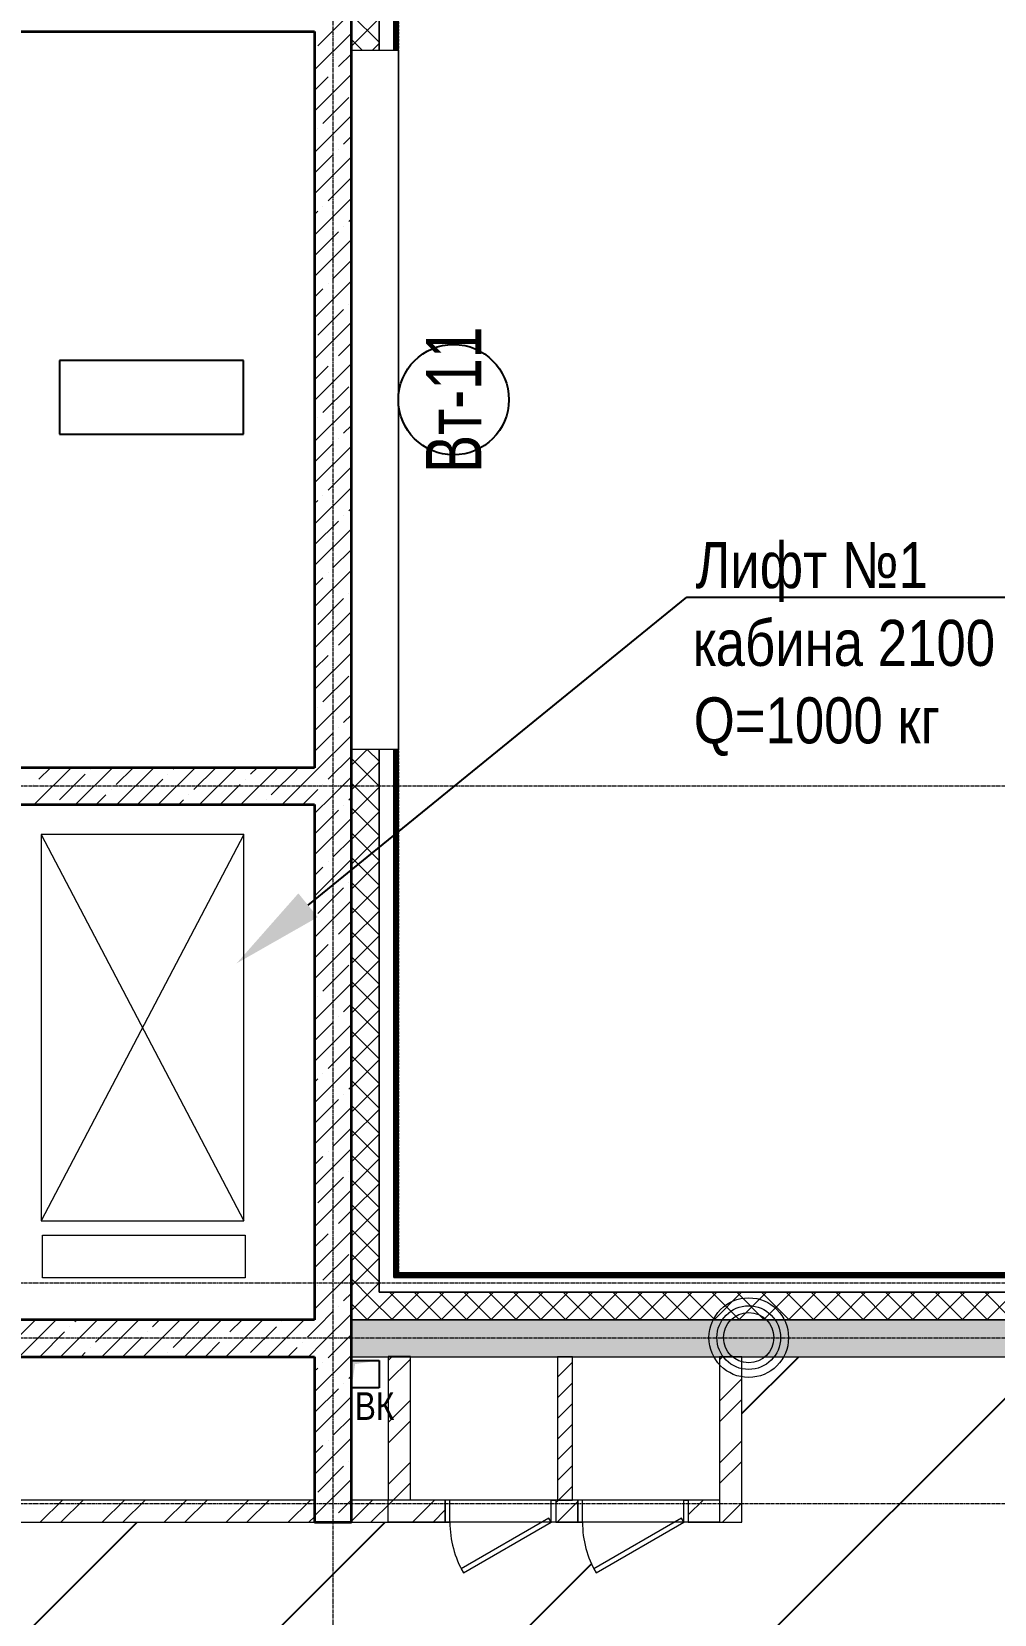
# Model space of a CAD drawing. Header units: millimetres. Extents: x 538266 to 1167394, y 114608 to 637157.
# Drawn here: x 847701 to 852930, y 147313 to 155913 of the extents above; entities that cross this region are included whole.
import ezdxf
from ezdxf.enums import TextEntityAlignment as Align

# ---------------------------------------------------------------- set-up
doc = ezdxf.new("R2010")
doc.units = ezdxf.units.MM
doc.linetypes.add('CENTER2', pattern=[28.575, 19.05, -3.175, 3.175, -3.175])
doc.linetypes.add('DASHED', pattern=[19.05, 12.7, -6.35])
doc.layers.get('Defpoints').update_dxf_attribs({"color": 140})
for name, color, linetype, lineweight in [('A-Wall-Open', 31, 'Continuous', 5), ('АР_Витраж марка', 140, 'Continuous', 9), ('АР_Отметка', 7, 'Continuous', 13), ('АР_Стены ЖБ', 7, 'Continuous', 35), ('АР_Стены кирпич', 32, 'Continuous', 20), ('АР_Стены ПЕНОблок', 52, 'Continuous', 20), ('АР_Тонкая', 254, 'Continuous', 5), ('АР_Утеплитель', 31, 'Continuous', 0), ('АР_Штриховка', 8, 'Continuous', 0), ('ВК_Шахты', 5, 'Continuous', 9), ('Двери кабины', 252, 'Continuous', 0), ('ТХ_Оборудование', 15, 'Continuous', 9)]:
    doc.layers.add(name, color=color, linetype=linetype, lineweight=lineweight)
for name, color, linetype, lineweight, plot in [('АР_Делит', 120, 'Continuous', 0, False), ('РД_Витраж_проем', 80, 'Continuous', 0, False), ('РД_Проем', 230, 'Continuous', 0, False)]:
    doc.layers.add(name, color=color, linetype=linetype, lineweight=lineweight, plot=plot)
doc.layers.add('РД_Оси_100', color=7, linetype='Continuous', lineweight=0, true_color=0x525252)
doc.layers.add('РД_проем_инж перемыч_подсчет', color=50, linetype='Continuous', plot=False)
doc.layers.add('ФВ-5', color=7, linetype='Continuous')
doc.styles.add('Arial_09', font='ARIALN.TTF', dxfattribs={"width": 0.9})
doc.styles.add('style1', font='ARIALN.TTF')

# ---------------------------------------------------------------- blocks, each defined once
blk = doc.blocks.new('МаркаВитража1')
at = {"layer": 'Defpoints'}
blk.add_circle((0, 0), 3, dxfattribs=at)
at = {"color": 0, "linetype": 'ByBlock', "lineweight": -2, "style": 'Arial_09', "width": 0.9}
blk.add_attdef('АР-ОКНО:НАИМЕНОВАНИЕ', text='', height=3, dxfattribs=at).set_placement((0, 0), align=Align.MIDDLE)
blk = doc.blocks.new('2_этаж')
at = {"layer": 'АР_Штриховка', "linetype": 'Continuous', "lineweight": 0, "true_color": 0x000000}
h = blk.add_hatch(dxfattribs=at)
h.set_pattern_fill('ANSI37', color=18, scale=30, angle=-360, style=0)
h.set_pattern_definition([(45, (602274.53, 0), (-67.35192, 67.35192), []), (135, (602274.53, 0), (-67.35192, -67.35192), [])])
h.paths.add_polyline_path([(693223.6, 156113.2), (693073.6, 156113.2), (693073.6, 155813.2), (693223.6, 155813.2)], flags=0)
h.paths.add_polyline_path([(693223.6, 152013.2), (693073.6, 152013.2), (693073.6, 148913.2), (693223.6, 149063.2)], flags=0)
h = blk.add_hatch(dxfattribs=at)
h.set_pattern_fill('_U', color=18, angle=-360, style=0, pattern_type=0)
h.set_pattern_definition([(7e-12, (602274.5291, 0), (4e-17, 1), [])])
h.paths.add_polyline_path([(693328.6, 156113.2), (693303.6, 156113.2), (693303.6, 155813.2), (693328.6, 155813.2)], flags=0)
h.paths.add_polyline_path([(693328.6, 152013.2), (693303.6, 152013.2), (693303.6, 149143.2), (693328.6, 149168.2)], flags=0)
h = blk.add_hatch(dxfattribs=at)
h.set_pattern_fill('_U', color=18, style=0, pattern_type=0)
h.set_pattern_definition([(360, (602274.5291, 1e-08), (2e-13, 1), [])])
h.paths.add_polyline_path([(693328.6, 149168.2), (693303.6, 149143.2), (699673.6, 149143.2), (699673.6, 149168.2)], flags=0)
h = blk.add_hatch(dxfattribs=at)
h.set_pattern_fill('ANSI37', color=18, scale=30, style=0)
h.set_pattern_definition([(45, (602274.53, 1e-08), (-67.35192, 67.35192), []), (135, (602274.53, 1e-08), (-67.35192, -67.35192), [])])
h.paths.add_polyline_path([(693223.6, 149063.2), (693073.6, 148913.2), (699673.6, 148913.2), (699673.6, 149063.2)], flags=0)
h = blk.add_hatch(dxfattribs=at)
h.set_pattern_fill('AR-CONC', color=18, style=0)
h.set_pattern_definition([(50, (602274.53, 1e-08), (182.18467, -15.93909), [19.05, -209.55]), (355, (602274.53, 1e-08), (-35.24342, 191.05685), [15.24, -167.64058]), (100.45144, (602289.71, -1.33), (146.94125, 175.11775), [16.19, -178.09024]), (46.1842, (602274.53, 50.8), (271.07904, -42.04233), [28.575, -314.325]), (96.63556, (602297.12, 47.3), (237.40413, 247.42612), [24.28502, -267.1356]), (351.18415, (602274.53, 50.8), (237.40413, 247.42612), [22.85997, -251.45973]), (21, (602299.93, 38.1), (151.61439, -102.2652), [19.05, -209.55]), (326, (602299.93, 38.1), (61.80203, 184.18797), [15.24, -167.64]), (71.45144, (602312.56, 29.58), (213.41642, 81.92277), [16.19, -178.08994]), (37.5, (602274.53, 1e-08), (3.088603, 84.55504), [0, -165.608, 0, -170.18, 0, -168.275]), (7.5, (602274.53, 1e-08), (66.819663, 100.180575), [0, -97.028, 0, -161.798, 0, -64.135]), (327.5, (602217.89, 1e-08), (135.590595, -5.728744), [0, -63.5, 0, -198.12, 0, -262.89]), (317.5, (602192.49, 1e-08), (148.12918, 25.42649), [0, -82.55, 0, -131.572, 0, -186.69])])
h.paths.add_polyline_path([(693073.6, 148913.2), (693073.6, 148713.2), (699673.6, 148713.2), (699673.6, 148913.2)], flags=0)
h = blk.add_hatch(dxfattribs=at)
h.set_pattern_fill('ANSI32', color=18, scale=25, angle=-360, style=0)
h.set_pattern_definition([(45, (602274.53, 0), (-168.3798, 168.3798), []), (45, (602386.78, 0), (-168.3798, 168.3798), [])])
h.paths.add_polyline_path([(693393.6, 148714.1), (693273.6, 148714.1), (693273.6, 147933.3), (693313.6, 147903.3), (693393.6, 147933.4)], flags=0)
at = {"layer": 'АР_Штриховка', "linetype": 'Continuous', "lineweight": 0, "ltscale": 0.5, "true_color": 0x000000}
h = blk.add_hatch(dxfattribs=at)
h.set_pattern_fill('ANSI31', color=18, scale=25, style=0)
h.set_pattern_definition([(45, (602274.53, 0), (-56.1266, 56.1266), [])])
h.paths.add_polyline_path([(694193.6, 147933.8), (694273.6, 147933.8), (694273.6, 148713.2), (694193.6, 148713.2)], flags=0)
at = {"layer": 'АР_Штриховка', "linetype": 'Continuous', "lineweight": 0, "true_color": 0x000000}
h = blk.add_hatch(dxfattribs=at)
h.set_pattern_fill('ANSI32', color=18, scale=25, angle=-360, style=0)
h.set_pattern_definition([(45, (602274.53, 3e-11), (-168.3798, 168.3798), []), (45, (602386.78, 3e-11), (-168.3798, 168.3798), [])])
h.paths.add_polyline_path([(695193.6, 148713.2), (695073.6, 148713.2), (695073.6, 147934), (695193.6, 147814.1)], flags=0)
h = blk.add_hatch(dxfattribs=at)
h.set_pattern_fill('ANSI32', color=18, scale=25, style=0)
h.set_pattern_definition([(45, (602274.53, 9e-05), (-168.3798, 168.3798), []), (45, (602386.78, 9e-05), (-168.3798, 168.3798), [])])
h.paths.add_polyline_path([(691173.6, 147933.2), (691173.6, 147813.2), (692875.3, 147813.2), (692875.3, 147933.2)], flags=0)
h = blk.add_hatch(dxfattribs=at)
h.set_pattern_fill('ANSI32', color=18, scale=25, angle=-360, style=0)
h.set_pattern_definition([(45, (602274.53, 9e-11), (-168.3798, 168.3798), []), (45, (602386.78, 1e-10), (-168.3798, 168.3798), [])])
h.paths.add_polyline_path([(695193.6, 147814.1), (695073.6, 147934), (694903.5, 147933.9), (694903.5, 147813.9)], flags=0)
h.paths.add_polyline_path([(694303.5, 147813.7), (694303.5, 147933.7), (694183.5, 147933.7), (694183.6, 147813.7)], flags=0)
h.paths.add_polyline_path([(693583.5, 147813.4), (693583.5, 147933.4), (693393.6, 147933.4), (693313.6, 147903.3), (693273.6, 147813.3)], flags=0)
h.paths.add_polyline_path([(693273.6, 147813.3), (693313.6, 147903.3), (693273.6, 147933.3), (693073.5, 147933.2), (693073.6, 147813.2)], flags=0)
at = {"color": 18, "true_color": 0x000000}
for p, q in [((692487, 154126), (691487, 154126)), ((691487, 154126), (691487, 153726)), ((692487, 153726), (692487, 154126)), ((691487, 153726), (692487, 153726))]:
    blk.add_line(p, q, dxfattribs=at)
at = {"color": 18, "linetype": 'Continuous', "true_color": 0x000000}
for p, q in [((693073.6, 148543.2), (693073.6, 148693.2)), ((693073.6, 148693.2), (693223.6, 148693.2)), ((693073.6, 148543.2), (693073.6, 148693.2)), ((693073.6, 148693.2), (693223.6, 148693.2)), ((693223.6, 148693.2), (693223.6, 148543.2)), ((693223.6, 148693.2), (693223.6, 148543.2)), ((693223.6, 148543.2), (693073.6, 148543.2)), ((693223.6, 148543.2), (693073.6, 148543.2))]:
    blk.add_line(p, q, dxfattribs=at)
blk.add_solid([(693073.6, 148543.2), (693073.6, 148693.2), (693093.8, 148672.8), (693223.6, 148693.2)], dxfattribs=at)
blk.add_solid([(693073.6, 148543.2), (693073.6, 148693.2), (693093.8, 148672.8), (693223.6, 148693.2)], dxfattribs=at)
at = {"layer": 'A-Wall-Open', "color": 18, "linetype": 'Continuous', "lineweight": 15, "true_color": 0x000000}
for p, q in [((693073.6, 155813.2), (693073.6, 152013.2)), ((693328.6, 155813.2), (693328.6, 152013.2))]:
    blk.add_line(p, q, dxfattribs=at)
at = {"layer": 'АР_Делит', "color": 18, "true_color": 0x000000}
for p, q in [((684373.6, 155913.2), (692873.6, 155913.2)), ((684373.6, 155913.2), (692873.6, 155913.2)), ((692873.6, 155913.2), (692873.6, 151913.2)), ((692873.6, 155913.2), (692873.6, 151913.2)), ((692873.6, 151913.2), (684373.6, 151913.2)), ((692873.6, 151913.2), (684373.6, 151913.2))]:
    blk.add_line(p, q, dxfattribs=at)
for radius in [216.3, 173, 136.2]:
    blk.add_circle((695231.6, 148816.6), radius, dxfattribs=at)
at = {"layer": 'АР_Отметка', "color": 18, "linetype": 'ByBlock', "lineweight": -2, "true_color": 0x000000}
for p, q in [((692838, 151166.2), (694895.9, 152840.4)), ((694895.9, 152840.4), (698270, 152840.4))]:
    blk.add_line(p, q, dxfattribs=at)
at = {"layer": 'АР_Отметка', "color": 18, "lineweight": 5, "true_color": 0x000000}
blk.add_solid([(692890.6, 151101.5), (692450.1, 150850.6), (692785.4, 151230.8)], dxfattribs=at)
at = {"layer": 'АР_Стены ЖБ', "color": 18, "linetype": 'Continuous', "lineweight": 35, "true_color": 0x000000}
for p, q in [((693073.6, 151713.2), (693073.6, 156113.2)), ((684373.6, 155913.2), (692873.6, 155913.2)), ((692873.6, 155913.2), (692873.6, 151913.2)), ((692873.6, 151913.2), (691173.6, 151913.2)), ((691173.6, 151713.2), (692873.6, 151713.2)), ((692873.6, 151713.2), (692873.6, 148913.2)), ((693073.6, 148713.2), (693073.6, 151713.2)), ((692873.6, 148913.2), (691173.6, 148913.2)), ((691173.6, 148713.2), (692873.6, 148713.2)), ((692873.6, 148713.2), (692873.6, 147813.2)), ((693073.6, 147813.2), (693073.6, 148713.2)), ((692873.6, 147813.2), (693073.6, 147813.2))]:
    blk.add_line(p, q, dxfattribs=at)
at = {"layer": 'АР_Стены кирпич', "color": 18, "linetype": 'Continuous', "lineweight": 20, "true_color": 0x000000}
for p, q in [((693393.6, 148714.1), (693273.6, 148714.1)), ((693273.6, 148714.1), (693273.6, 147933.3)), ((693393.6, 147933.4), (693393.6, 148714.1)), ((695193.6, 148713.2), (695073.6, 148713.2)), ((695073.6, 148713.2), (695073.6, 147934)), ((695193.6, 147814.1), (695193.6, 148713.2)), ((692875.3, 147933.2), (691173.6, 147933.2)), ((692875.3, 147813.2), (692875.3, 147933.2)), ((693273.6, 147933.3), (693073.5, 147933.2)), ((693073.5, 147933.2), (693073.6, 147813.2)), ((693583.5, 147933.4), (693393.6, 147933.4)), ((693583.5, 147813.4), (693583.5, 147933.4)), ((694303.5, 147933.7), (694183.5, 147933.7)), ((694183.5, 147933.7), (694183.6, 147813.7)), ((694303.5, 147813.7), (694303.5, 147933.7)), ((695073.6, 147934), (694903.5, 147933.9)), ((694903.5, 147933.9), (694903.5, 147813.9)), ((691173.6, 147813.2), (692875.3, 147813.2)), ((693073.6, 147813.2), (693273.6, 147813.3)), ((693273.6, 147813.3), (693583.5, 147813.4)), ((694183.6, 147813.7), (694303.5, 147813.7)), ((694903.5, 147813.9), (695193.6, 147814.1))]:
    blk.add_line(p, q, dxfattribs=at)
at = {"layer": 'АР_Стены кирпич', "color": 18, "linetype": 'Continuous', "lineweight": 0, "true_color": 0x000000}
for p, q in [((693273.6, 147813.3), (693273.5, 147933.3)), ((695073.5, 147934), (695073.6, 147814))]:
    blk.add_line(p, q, dxfattribs=at)
at = {"layer": 'АР_Стены ПЕНОблок', "color": 18, "linetype": 'Continuous', "lineweight": 20, "true_color": 0x000000}
for p, q in [((693073.6, 148913.2), (693073.6, 148713.2)), ((699673.6, 148913.2), (693073.6, 148913.2)), ((693073.6, 148713.2), (699673.6, 148713.2)), ((694273.6, 148713.2), (694193.6, 148713.2)), ((694193.6, 148713.2), (694193.6, 147933.8)), ((694273.6, 147933.8), (694273.6, 148713.2)), ((694193.6, 147933.8), (694273.6, 147933.8))]:
    blk.add_line(p, q, dxfattribs=at)
at = {"layer": 'АР_Тонкая', "color": 18, "linetype": 'Continuous', "lineweight": 5, "true_color": 0x000000}
for p, q in [((693223.6, 156113.2), (693223.6, 155813.2)), ((693303.6, 155813.2), (693303.6, 156113.2)), ((693303.6, 156113.2), (693303.6, 155813.2)), ((693328.6, 155813.2), (693328.6, 156113.2)), ((693223.6, 155813.2), (693303.6, 155813.2)), ((693303.6, 155813.2), (693328.6, 155813.2)), ((693303.6, 152013.2), (693223.6, 152013.2)), ((693223.6, 152013.2), (693223.6, 149063.2)), ((693303.6, 149143.2), (693303.6, 152013.2)), ((693328.6, 152013.2), (693303.6, 152013.2)), ((693303.6, 152013.2), (693303.6, 149143.2)), ((693328.6, 149168.2), (693328.6, 152013.2)), ((699673.6, 149143.2), (693303.6, 149143.2)), ((693303.6, 149143.2), (699673.6, 149143.2)), ((699673.6, 149168.2), (693328.6, 149168.2)), ((693223.6, 149063.2), (699673.6, 149063.2))]:
    blk.add_line(p, q, dxfattribs=at)
at = {"layer": 'АР_Утеплитель', "color": 18, "linetype": 'Continuous', "lineweight": 0, "true_color": 0x000000}
for p, q in [((693073.6, 156113.2), (693073.6, 155813.2)), ((693223.6, 155813.2), (693223.6, 156113.2)), ((693073.6, 155813.2), (693223.6, 155813.2)), ((693223.6, 152013.2), (693073.6, 152013.2)), ((693073.6, 152013.2), (693073.6, 148913.2)), ((693223.6, 149063.2), (693223.6, 152013.2)), ((699673.6, 149063.2), (693223.6, 149063.2)), ((693073.6, 148913.2), (699673.6, 148913.2))]:
    blk.add_line(p, q, dxfattribs=at)
at = {"layer": 'АР_Штриховка', "color": 18, "linetype": 'Continuous', "lineweight": 5, "true_color": 0x000000}
for p, q in [((692890.9, 155835.5), (693031.2, 155975.8)), ((692873.6, 155705.9), (693073.6, 155905.9)), ((693003.2, 155723.3), (693073.6, 155793.6)), ((692873.6, 155481.4), (693073.6, 155681.4)), ((692873.6, 155593.6), (692947.1, 155667.1)), ((692975.1, 155695.2), (692975.1, 155695.2)), ((692919, 155414.6), (693059.3, 155554.9)), ((692873.6, 155256.9), (693073.6, 155456.9)), ((692890.9, 155386.5), (692890.9, 155386.5)), ((693031.2, 155302.3), (693073.6, 155344.6)), ((692873.6, 155144.6), (692975.1, 155246.2)), ((692873.6, 155032.4), (693073.6, 155232.4)), ((693003.2, 155274.2), (693003.2, 155274.2)), ((692947.1, 154993.6), (693073.6, 155120.1)), ((692873.6, 154807.9), (693073.6, 155007.9)), ((692873.6, 154920.1), (692890.9, 154937.5)), ((692919, 154965.5), (692919, 154965.5)), ((693059.3, 154881.4), (693073.6, 154895.6)), ((692873.6, 154695.6), (693003.2, 154825.2)), ((693031.2, 154853.3), (693031.2, 154853.3)), ((692873.6, 154583.4), (693073.6, 154783.4)), ((692975.1, 154572.7), (693073.6, 154671.1)), ((692873.6, 154358.9), (693073.6, 154558.9)), ((692947.1, 154544.6), (692947.1, 154544.6)), ((692873.6, 154471.1), (692919, 154516.5)), ((692890.9, 154264), (693031.2, 154404.3)), ((693059.3, 154432.3), (693059.3, 154432.3)), ((692873.6, 154134.4), (693073.6, 154334.4)), ((693003.2, 154151.7), (693073.6, 154222.1)), ((692975.1, 154123.6), (692975.1, 154123.6)), ((692873.6, 153909.8), (693073.6, 154109.8)), ((692873.6, 154022.1), (692947.1, 154095.6)), ((692919, 153843), (693059.3, 153983.3)), ((692873.6, 153685.3), (693073.6, 153885.3)), ((692890.9, 153814.9), (692890.9, 153814.9)), ((693031.2, 153730.8), (693073.6, 153773.1)), ((693003.2, 153702.7), (693003.2, 153702.7)), ((692873.6, 153573.1), (692975.1, 153674.6)), ((692873.6, 153460.8), (693073.6, 153660.8)), ((692947.1, 153422.1), (693073.6, 153548.6)), ((692873.6, 153236.3), (693073.6, 153436.3)), ((692873.6, 153348.6), (692890.9, 153365.9)), ((692919, 153394), (692919, 153394)), ((693031.2, 153281.7), (693031.2, 153281.7)), ((693059.3, 153309.8), (693073.6, 153324.1)), ((692873.6, 153124.1), (693003.2, 153253.7)), ((692873.6, 153011.8), (693073.6, 153211.8)), ((692975.1, 153001.1), (693073.6, 153099.6)), ((692873.6, 152787.3), (693073.6, 152987.3)), ((692873.6, 152899.6), (692919, 152945)), ((692947.1, 152973.1), (692947.1, 152973.1)), ((692890.9, 152692.4), (693031.2, 152832.7)), ((693059.3, 152860.8), (693059.3, 152860.8)), ((692873.6, 152562.8), (693073.6, 152762.8)), ((693003.2, 152580.2), (693073.6, 152650.6)), ((692873.6, 152338.3), (693073.6, 152538.3)), ((692873.6, 152450.6), (692947.1, 152524)), ((692975.1, 152552.1), (692975.1, 152552.1)), ((692919, 152271.5), (693059.3, 152411.8)), ((692873.6, 152113.8), (693073.6, 152313.8)), ((692890.9, 152243.4), (692890.9, 152243.4)), ((693031.2, 152159.2), (693073.6, 152201.5)), ((692873.6, 152001.5), (692975.1, 152103.1)), ((692880.1, 151895.8), (693073.6, 152089.3)), ((693003.2, 152131.2), (693003.2, 152131.2)), ((692947.1, 151850.5), (693073.6, 151977)), ((691350.5, 151713.2), (691550.5, 151913.2)), ((691375.5, 151850.5), (691438.2, 151913.2)), ((691487.8, 151738.3), (691628.1, 151878.6)), ((691575, 151713.2), (691775, 151913.2)), ((691656.1, 151906.6), (691656.1, 151906.6)), ((691796.5, 151822.5), (691887.3, 151913.2)), ((691799.5, 151713.2), (691999.5, 151913.2)), ((692024, 151713.2), (692224, 151913.2)), ((692077.1, 151878.6), (692077.1, 151878.6)), ((692105.2, 151906.6), (692111.8, 151913.2)), ((692217.4, 151794.4), (692336.3, 151913.2)), ((692248.5, 151713.2), (692448.5, 151913.2)), ((692473, 151713.2), (692673, 151913.2)), ((692526.1, 151878.6), (692560.8, 151913.2)), ((692638.4, 151766.3), (692778.7, 151906.6)), ((692697.5, 151713.2), (692880.1, 151895.8)), ((691347.4, 151822.5), (691347.4, 151822.5)), ((691768.4, 151794.4), (691768.4, 151794.4)), ((691911.8, 151713.2), (692049, 151850.5)), ((692360.8, 151713.2), (692470, 151822.5)), ((692498, 151850.5), (692498, 151850.5)), ((692809.8, 151713.2), (692890.9, 151794.4)), ((692919, 151822.5), (692919, 151822.5)), ((692968.7, 151759.9), (693073.6, 151864.8)), ((691687.3, 151713.2), (691740.3, 151766.3)), ((692136.3, 151713.2), (692161.3, 151738.3)), ((692189.3, 151766.3), (692189.3, 151766.3)), ((692610.3, 151738.3), (692610.3, 151738.3)), ((692873.6, 151664.8), (692968.7, 151759.9)), ((693031.2, 151710.2), (693031.2, 151710.2)), ((693059.3, 151738.3), (693073.6, 151752.5)), ((692873.6, 151552.5), (693003.2, 151682.1)), ((692873.6, 151440.3), (693073.6, 151640.3)), ((692975.1, 151429.6), (693073.6, 151528)), ((692873.6, 151215.8), (693073.6, 151415.8)), ((692873.6, 151328), (692919, 151373.4)), ((692947.1, 151401.5), (692947.1, 151401.5)), ((693059.3, 151289.3), (693059.3, 151289.3)), ((692873.6, 150991.3), (693073.6, 151191.3)), ((692890.9, 151120.9), (693031.2, 151261.2)), ((693003.2, 151008.6), (693073.6, 151079)), ((692873.6, 150766.8), (693073.6, 150966.8)), ((692873.6, 150879), (692947.1, 150952.5)), ((692975.1, 150980.6), (692975.1, 150980.6)), ((692919, 150699.9), (693059.3, 150840.2)), ((692873.6, 150542.3), (693073.6, 150742.3)), ((692890.9, 150671.9), (692890.9, 150671.9)), ((693031.2, 150587.7), (693073.6, 150630)), ((692873.6, 150430), (692975.1, 150531.5)), ((692873.6, 150317.7), (693073.6, 150517.7)), ((693003.2, 150559.6), (693003.2, 150559.6)), ((692947.1, 150279), (693073.6, 150405.5)), ((692873.6, 150093.2), (693073.6, 150293.2)), ((692919, 150250.9), (692919, 150250.9)), ((692873.6, 150205.5), (692890.9, 150222.8)), ((693059.3, 150166.7), (693073.6, 150181)), ((692873.6, 149981), (693003.2, 150110.6)), ((693031.2, 150138.7), (693031.2, 150138.7)), ((692873.6, 149868.7), (693073.6, 150068.7)), ((692975.1, 149858), (693073.6, 149956.5)), ((692873.6, 149644.2), (693073.6, 149844.2)), ((692947.1, 149830), (692947.1, 149830)), ((692873.6, 149756.5), (692919, 149801.9)), ((692890.9, 149549.3), (693031.2, 149689.6)), ((693059.3, 149717.7), (693059.3, 149717.7)), ((692873.6, 149419.7), (693073.6, 149619.7)), ((693003.2, 149437.1), (693073.6, 149507.5)), ((692873.6, 149195.2), (693073.6, 149395.2)), ((692975.1, 149409), (692975.1, 149409)), ((692873.6, 149307.5), (692947.1, 149380.9)), ((692919, 149128.4), (693059.3, 149268.7)), ((692873.6, 148970.7), (693073.6, 149170.7)), ((692890.9, 149100.3), (692890.9, 149100.3)), ((693031.2, 149016.1), (693073.6, 149058.5)), ((692888.5, 148873.4), (692975.1, 148960)), ((693003.2, 148988.1), (693003.2, 148988.1)), ((691263.3, 148819.7), (691356.8, 148913.2)), ((691269.1, 148713.2), (691469.1, 148913.2)), ((691493.6, 148713.2), (691693.6, 148913.2)), ((691543.9, 148875.8), (691543.9, 148875.8)), ((691572, 148903.9), (691581.3, 148913.2)), ((691684.2, 148791.6), (691805.8, 148913.2)), ((691718.1, 148713.2), (691918.1, 148913.2)), ((691942.6, 148713.2), (692142.6, 148913.2)), ((691992.9, 148875.8), (692030.3, 148913.2)), ((692105.2, 148763.6), (692245.5, 148903.9)), ((692167.1, 148713.2), (692367.1, 148913.2)), ((692391.6, 148713.2), (692591.6, 148913.2)), ((692413.8, 148847.7), (692479.4, 148913.2)), ((692526.1, 148735.5), (692666.4, 148875.8)), ((692616.1, 148713.2), (692816.1, 148913.2)), ((692694.5, 148903.9), (692694.5, 148903.9)), ((692834.8, 148819.7), (692888.5, 148873.4)), ((692919.1, 148791.8), (693073.6, 148946.2)), ((691381.3, 148713.2), (691515.8, 148847.7)), ((691830.3, 148713.2), (691936.8, 148819.7)), ((691964.8, 148847.7), (691964.8, 148847.7)), ((692279.4, 148713.2), (692357.7, 148791.6)), ((692385.8, 148819.7), (692385.8, 148819.7)), ((692806.7, 148791.6), (692806.7, 148791.6)), ((692840.6, 148713.2), (692919.1, 148791.8)), ((692990, 148750.4), (693073.6, 148833.9)), ((691605.8, 148713.2), (691628.1, 148735.5)), ((691656.1, 148763.6), (691656.1, 148763.6)), ((692077.1, 148735.5), (692077.1, 148735.5)), ((692728.4, 148713.2), (692778.7, 148763.6)), ((692873.6, 148521.7), (693067.7, 148715.8)), ((692947.1, 148707.4), (692990, 148750.4)), ((693067.7, 148715.8), (693073.6, 148721.7)), ((692873.6, 148633.9), (692890.9, 148651.3)), ((692919, 148679.4), (692919, 148679.4)), ((692873.6, 148409.4), (693003.2, 148539)), ((693031.2, 148567.1), (693031.2, 148567.1)), ((693059.3, 148595.2), (693073.6, 148609.4)), ((692873.6, 148297.2), (693073.6, 148497.2)), ((692975.1, 148286.5), (693073.6, 148384.9)), ((692873.6, 148072.7), (693073.6, 148272.7)), ((692873.6, 148184.9), (692919, 148230.4)), ((692947.1, 148258.4), (692947.1, 148258.4)), ((692890.9, 147977.8), (693031.2, 148118.1)), ((693059.3, 148146.2), (693059.3, 148146.2)), ((692873.6, 147848.2), (693073.6, 148048.2)), ((693003.2, 147865.5), (693073.6, 147935.9)), ((692975.1, 147837.5), (692975.1, 147837.5)), ((693063.2, 147813.2), (693073.6, 147823.7))]:
    blk.add_line(p, q, dxfattribs=at)
at = {"layer": 'Двери кабины', "color": 18, "linetype": 'Continuous', "lineweight": 0, "true_color": 0x000000}
for points in [[(693608.5, 147933.5), (693583.5, 147933.4), (693583.5, 147813.4), (693608.5, 147813.5)], [(694158.5, 147933.7), (694183.5, 147933.7), (694183.5, 147813.7), (694158.5, 147813.7)], [(694328.5, 147933.7), (694303.5, 147933.7), (694303.5, 147813.7), (694328.5, 147813.7)], [(694878.5, 147933.9), (694903.5, 147933.9), (694903.5, 147813.9), (694878.5, 147813.9)], [(694158.5, 147813.7), (694146, 147835.3), (693669.8, 147560.1), (693682.3, 147538.5)], [(694878.5, 147813.9), (694866, 147835.6), (694389.8, 147560.4), (694402.3, 147538.8)]]:
    blk.add_lwpolyline(points, close=True, dxfattribs=at)
for centre in [(694158.5, 147813.7), (694878.5, 147813.9)]:
    blk.add_arc(centre, 550, 180.02185, 210.02185, dxfattribs=at)
at = {"layer": 'РД_Витраж_проем', "color": 18, "linetype": 'Continuous', "lineweight": 15, "true_color": 0x000000}
for p, q in [((693073.6, 152013.2), (693073.6, 155813.2)), ((693328.6, 152013.2), (693328.6, 155813.2))]:
    blk.add_line(p, q, dxfattribs=at)
at = {"layer": 'РД_Проем', "color": 18, "linetype": 'Continuous', "lineweight": 15, "true_color": 0x000000}
for p, q in [((694183.5, 147933.7), (693583.5, 147933.4)), ((694903.5, 147933.9), (694303.5, 147933.7)), ((694183.6, 147813.7), (693583.6, 147813.4)), ((694903.5, 147813.9), (694303.5, 147813.7))]:
    blk.add_line(p, q, dxfattribs=at)
at = {"layer": 'РД_проем_инж перемыч_подсчет', "color": 18, "linetype": 'Continuous', "lineweight": 15, "true_color": 0x000000}
for p, q in [((695073.5, 147934), (693273.5, 147933.3)), ((695073.6, 147814), (693273.6, 147813.3))]:
    blk.add_line(p, q, dxfattribs=at)
at = {"layer": 'ТХ_Оборудование', "color": 18, "lineweight": 15, "true_color": 0x000000}
for p, q in [((692488.7, 151550.6), (691388.7, 151550.6)), ((691388.7, 151550.6), (691388.7, 149450.6)), ((691388.7, 151550.6), (692488.7, 149450.6)), ((692488.7, 151550.6), (691388.7, 149450.6)), ((692488.7, 149450.6), (692488.7, 151550.6)), ((691388.7, 149450.6), (692488.7, 149450.6)), ((691396, 149372.8), (692496, 149372.8)), ((691396, 149140.8), (691396, 149372.8)), ((692496, 149372.8), (692496, 149140.8)), ((692496, 149140.8), (691396, 149140.8))]:
    blk.add_line(p, q, dxfattribs=at)
at = {"layer": 'АР_Витраж марка', "color": 18, "linetype": 'Continuous', "lineweight": 15, "true_color": 0x000000, "xscale": 100, "yscale": 100, "zscale": 100, "rotation": 90.00000000000001}
blk.add_blockref('МаркаВитража1', (693628.6, 153913.2), dxfattribs=at).add_auto_attribs({'АР-ОКНО:НАИМЕНОВАНИЕ': 'Вт-11'})
at = {"layer": 'Defpoints', "color": 18, "true_color": 0x000000, "style": 'style1'}
for p in [(677970.6, 219836.4), (678101.2, 211681.4)]:
    blk.add_attdef('АР-ПОМЕЩЕНИЕ:НАИМЕНОВАНИЕ', text='', height=100, dxfattribs=at).set_placement(p, align=Align.MIDDLE)
at = {"layer": 'АР_Отметка', "color": 18, "true_color": 0x000000, "style": 'style1'}
for s, p in [('Лифт ', (694943.5, 152889.4)), ('№1', (695738, 152889.4)), ('кабина ', (694927.1, 152466.9)), ('2100', (695932.7, 152466.9)), ('Q=1000 ', (694932.9, 152045.8)), ('кг', (696039.8, 152045.8))]:
    blk.add_text(s, height=250, rotation=0, dxfattribs=at).set_placement(p)
at = {"layer": 'ВК_Шахты', "color": 18, "true_color": 0x000000, "style": 'style1'}
blk.add_text('ВК', height=150, dxfattribs=at).set_placement((693091.8, 148369.7))
blk = doc.blocks.new('СОШ_2200_АР_ОСИ_М100_28.05.24')
at = {"layer": 'АР_Делит', "color": 251, "linetype": 'DASHED', "true_color": 0x636466}
blk.add_lwpolyline([(114955, 135155), (114955, -355), (93595.036, -355), (93595.036, 13855), (94145, 13855), (94145, 68320), (66055, 68320), (66055, 13857.73), (83455, 13857.73), (83455, -355), (45245, -355), (45245, 13145), (44695, 13145), (44695, 26755), (45245, 26755), (45245, 68320), (20455, 68320), (20455, 26755), (27955, 26755), (27955, 13145), (-355, 13145), (-355, 100855)], dxfattribs=at)
at = {"layer": 'РД_Оси_100', "color": 251, "linetype": 'CENTER2', "true_color": 0x636466}
for p, q in [((20100, -6155), (20100, 139938.679)), ((29555, 29400), (-5954.958, 29400))]:
    blk.add_line(p, q, dxfattribs=at)
for points in [[(29555, 26700), (-5454.958, 26700), (-5954.958, 26850)], [(29555, 26400), (-5454.958, 26400), (-5954.958, 26250)], [(29555, 25500), (-5954.958, 25500)]]:
    blk.add_lwpolyline(points, dxfattribs=at)

msp = doc.modelspace()

# ---------------------------------------------------------------- hatches: boundary and pattern name
at = {"layer": 'ФВ-5'}
h = msp.add_hatch(dxfattribs=at)
h.set_pattern_fill('ANSI31', color=3, scale=300)
h.paths.add_polyline_path([(856937.8, 141853.3), (856717.8, 141633.3), (856717.8, 141593.8), (856417.8, 141593.8), (856417.8, 142493.8), (856717.8, 142493.8), (856717.8, 142082.3), (856937.8, 142302.3), (856937.8, 143613.2), (856037.8, 143613.2), (856037.8, 143603.2), (853264, 143603.2, -0.558775), (852895.5, 143603.2), (851387.8, 143603.2, -0.414214), (851687.8, 143303.2, -1), (851087.8, 143303.2, -0.414214), (851387.8, 143603.2), (850280.2, 143603.2, -0.558775), (849911.7, 143603.2), (849137.8, 143603.2), (848237.8, 143603.2), (847307.8, 143603.2), (847307.8, 143383.2), (846937.8, 143383.2), (846937.8, 143453.2), (846937.8, 143603.2), (846437.8, 143603.2), (846437.8, 142703.2), (846737.8, 142703.2), (846737.8, 142583.2), (846317.8, 142583.2), (846317.8, 143603.2), (845837.8, 143603.2), (842357.8, 143603.2), (842357.8, 143383.2), (842067.8, 143383.2), (842067.8, 143603.2), (841437.8, 143603.2), (839882.8, 143603.2, -0.333315), (840098.8, 143315.3, -1), (839498.8, 143315.3, -0.333315), (839714.7, 143603.2), (838680.2, 143603.2, -0.558775), (838311.7, 143603.2), (837507.8, 143603.2), (837507.8, 143383.2), (837137.8, 143383.2), (837137.8, 141363.2), (837147.8, 141363.2), (837147.8, 140163.2), (837137.8, 136013.2), (837202.3, 136013.2, -0.618518), (837589.5, 136013.2), (840886.2, 136013.2, -0.618518), (841273.3, 136013.2), (841437.8, 136013.2), (841437.8, 136033.2), (842313.7, 136033.2, -0.582347), (842689.5, 136013.2), (843586.2, 136013.2, -0.618518), (843973.3, 136013.2), (844402.3, 136013.2, -0.618518), (844789.5, 136013.2), (845837.8, 136013.2), (845837.8, 136033.2), (847037.8, 136033.2), (848237.8, 136030.6), (848237.8, 136033.2), (849137.8, 136033.2), (850195.6, 136030.2, -0.587964), (850573.3, 136013.2), (851002.3, 136013.2, -0.618518), (851389.5, 136013.2), (852286.2, 136013.2, -0.618518), (852673.3, 136013.2), (853102.3, 136013.2, -0.618518), (853489.5, 136013.2), (855286.2, 136013.2, -0.618518), (855673.3, 136013.2), (856036.9, 136013.2), (856037.8, 136014.1), (856037.8, 136313.2), (856786, 136313.2), (856937.8, 136465.1)])
h.paths.add_polyline_path([(851418, 140993.2), (851968, 140993.2, -1), (851968, 140393.2), (851418, 140393.2, -1)], flags=16)
h.paths.add_polyline_path([(847057.6, 139675.2, -1), (846624.9, 139675.2, -1)], flags=16)
h.paths.add_polyline_path([(847014.3, 139675.2, -1), (846668.2, 139675.2, -1)], flags=0)
h.paths.add_polyline_path([(846977.4, 139675.2, -1), (846705, 139675.2, -1)], flags=0)
h.paths.add_polyline_path([(846737.8, 141603.2), (846437.8, 141603.2), (846437.8, 142503.2), (846737.8, 142503.2)], flags=16)
h.paths.add_polyline_path([(844344.2, 140388.8), (843794.2, 140388.8, -1), (843794.2, 140988.8), (844344.2, 140988.8, -1)], flags=16)
h.paths.add_polyline_path([(836345.4, 144457.5, -0.893187), (836937.8, 144524.5), (836937.8, 145103.2), (835937.8, 145103.2), (833188, 145103.2, -0.582884), (832811.5, 145103.2), (829357.8, 145103.2), (829357.8, 144737.4, -0.255743), (829457.6, 144555.2, -0.284268), (829337.8, 144361.6), (829337.8, 141213.2), (829357.8, 141213.2), (829357.8, 140313.2), (829351.4, 139257.5, -0.265015), (829457.6, 139071.3, -0.284268), (829337.8, 138877.8), (829337.8, 138448.7, -0.284268), (829457.6, 138255.2, -0.284268), (829337.8, 138061.6), (829337.8, 137013.2), (829357.8, 137013.2), (829357.8, 136033.2), (835937.8, 136033.2), (836937.8, 136033.2), (836937.8, 139613.2), (836627.8, 139613.2), (836627.8, 140513.2), (836927.8, 140513.2), (836927.8, 140893.2), (836507.8, 140893.2), (836507.8, 142033.2), (836937.8, 142033.2), (836937.8, 143617.8, -0.284268), (836818.1, 143811.3, -0.284268), (836937.8, 144004.9), (836937.8, 144390.4, -0.893187)])
h.paths.add_polyline_path([(840537.8, 148013.2), (840537.8, 150213.2), (840537.8, 150413.2), (840537.8, 151713.2), (840537.8, 156113.2), (841187.8, 156113.2), (841187.8, 156333.2), (841427.8, 156333.2), (841427.8, 156683.1, -0.270169), (841318.1, 156871.3, -0.270169), (841427.8, 157059.6), (841427.8, 158016.9, -0.270169), (841318.1, 158205.2, -0.270169), (841427.8, 158393.4), (841427.8, 158493.2), (840857.8, 158493.2), (840857.8, 158718.2), (840582.8, 159194.6), (840604.5, 159207.1), (840604.8, 159206.6, -0.120105), (840857.8, 159268.2), (840857.8, 159293.2), (840857.8, 159438.2), (840582.8, 159914.6), (840604.5, 159927.1), (840604.8, 159926.6, -0.120105), (840857.8, 159988.2), (840857.8, 160013.2), (840857.8, 161103.2), (840439.8, 161103.2, -0.594367), (840059.7, 161103.2), (838656.6, 161080.5, -0.414214), (838956.6, 160780.5, -1), (838356.6, 160780.5, -0.414214), (838656.6, 161080.5), (838351.8, 161096, -0.581306), (837975.9, 161103.2), (837867.8, 161103.2), (837867.8, 159543.2), (837867.8, 158590.3), (837147.8, 158590.3), (837147.8, 157813.2), (837147.8, 157743.4, -0.270169), (837257.6, 157555.2, -0.270169), (837147.8, 157366.9), (837147.8, 155699.4, -0.910455), (837742.6, 155643.5, -0.910455), (837147.8, 155587.6), (837147.8, 154759.6, -0.270169), (837257.6, 154571.3, -0.270169), (837147.8, 154383.1), (837147.8, 154113.2), (837147.8, 153213.2), (837147.8, 149223.2), (837137.8, 149003.2), (835937.8, 149003.2), (829357.8, 149003.2), (829357.8, 148637.4, -0.255743), (829457.6, 148455.2, -0.284268), (829337.8, 148261.6), (829337.8, 146164.9, -0.284268), (829457.6, 145971.3, -0.255743), (829357.8, 145789.1), (829357.8, 145693.2), (829577.8, 145693.2), (829577.8, 145323.2), (832815.5, 145323.2, -0.558775), (833184, 145323.2), (835937.8, 145323.2), (835937.8, 145603.2), (837138.4, 145603.2), (837138.4, 145290.3), (837137.8, 145289.7), (837137.8, 145103.2), (837137.8, 144001.4, -0.259982), (837250.5, 143823.2), (838307.7, 143823.2, -0.582884), (838684.2, 143823.2), (841437.8, 143823.2), (841438.8, 143823.2), (842337.8, 143823.2), (845837.8, 143823.2), (847037.8, 143823.2), (848237.8, 143823.2), (849137.8, 143823.2), (849907.7, 143823.2, -0.582884), (850284.2, 143823.2), (852891.5, 143823.2, -0.582884), (853268, 143823.2), (855158.4, 143823.2), (855158.4, 144113.2), (855782.8, 144113.2), (856037.8, 144113.2), (856037.8, 144113.2), (856728.2, 144113.2), (856737.8, 144122.9), (856737.8, 148413.2), (856037.8, 148413.2), (856037.8, 148713.2), (855169.8, 148713.2, -0.594367), (854789.7, 148713.2), (851785.9, 148713.2, -0.32294), (851557.8, 148603.7), (851557.8, 147814.1), (851242.8, 147813.9), (850766.6, 147538.8), (850754.1, 147560.4), (850754.5, 147560.7, -0.120105), (850692.8, 147813.7), (850667.8, 147813.7), (850522.8, 147813.7), (850046.6, 147538.5), (850034.1, 147560.1), (850034.5, 147560.4, -0.120105), (849972.8, 147813.5), (849947.8, 147813.4), (849637.9, 147813.3), (849437.8, 147813.2), (849237.8, 147813.2), (847537.8, 147813.2), (840537.8, 147813.2)])
h.paths.add_polyline_path([(836927.8, 154113.2), (836927.8, 154387.1, -0.260437), (836824.9, 154571.3, -0.260437), (836927.8, 154755.6), (836927.8, 157370.9, -0.260437), (836824.9, 157555.2, -0.260437), (836927.8, 157739.4), (836927.8, 157813.2), (836927.8, 158313.4), (833193.3, 158313.3, -0.618224), (832806.2, 158313.3), (829577.8, 158313.3), (829577.8, 157743.2), (829337.8, 157743.2), (829337.8, 157648.7, -0.284268), (829457.6, 157455.2, -0.284268), (829337.8, 157261.6), (829337.8, 154113.2), (829357.8, 154113.2), (829357.8, 153213.2), (829356.5, 152154.4, -0.25765), (829457.6, 151971.3, -0.284268), (829337.8, 151777.8), (829337.8, 151348.7, -0.284268), (829457.6, 151155.2, -0.284268), (829337.8, 150961.6), (829337.8, 150064.9, -0.284268), (829457.6, 149871.3, -0.255743), (829357.8, 149689.1), (829357.8, 149223.2), (834727.8, 149223.2), (834727.8, 149523.2), (835627.8, 149523.2), (835627.8, 149223.2), (835707.8, 149223.2), (835707.8, 149643.2), (836927.8, 149643.2), (836927.8, 153213.2)], flags=17)

# ---------------------------------------------------------------- block references
msp.add_blockref('2_этаж', (156364.3, 0))
at = {"layer": 'РД_Оси_100'}
msp.add_blockref('СОШ_2200_АР_ОСИ_М100_28.05.24', (829237.8, 122413.2), dxfattribs=at)

doc.saveas('drawing.dxf')
